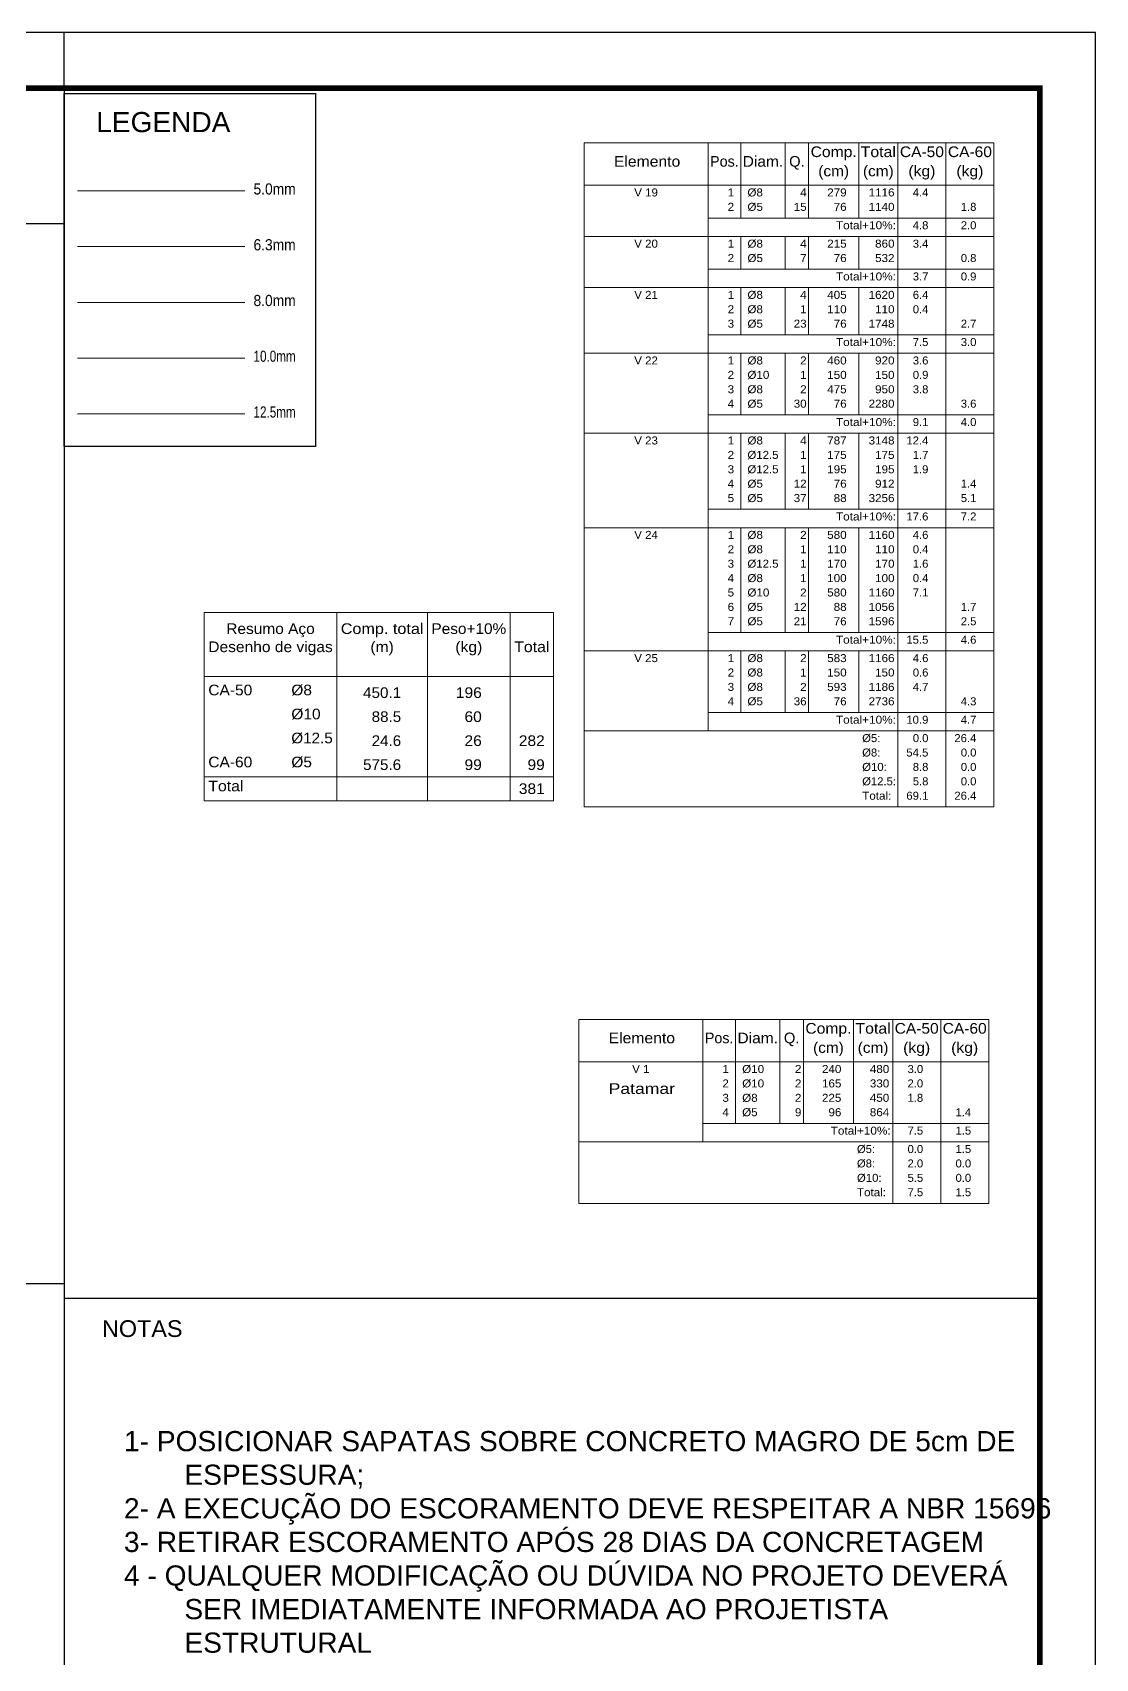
# Model space of a CAD drawing. Header units: centimetres. Extents: x 3194 to 3278, y -951 to -517.
# Drawn here: x 3259.35 to 3278.42, y -608.71 to -579.55 of the extents above; entities that cross this region are included whole.
import ezdxf
from ezdxf.enums import TextEntityAlignment as Align

# ---------------------------------------------------------------- set-up
doc = ezdxf.new("R2010")
doc.units = ezdxf.units.CM
for name, color, linetype, lineweight in [('ARM_LONGITUDINAL_Ø10', 33, 'Continuous', 9), ('ARM_LONGITUDINAL_Ø12_5', 34, 'Continuous', 9), ('ARM_LONGITUDINAL_Ø6_3', 31, 'Continuous', 9), ('ARM_LONGITUDINAL_Ø8', 32, 'Continuous', 9), ('ARM_TRANSVERSAL_Ø5', 120, 'Continuous', 9), ('TABELAS', 7, 'Continuous', 0), ('TEXTO_TABELAS', 7, 'Continuous', 0)]:
    doc.layers.add(name, color=color, linetype=linetype, lineweight=lineweight)
for name, color, linetype in [('ARQ-FOLHA', 7, 'Continuous'), ('Camada 1', 7, 'Continuous'), ('PDF_Text', 7, 'Continuous')]:
    doc.layers.add(name, color=color, linetype=linetype)
doc.styles.add('CYPETXT', font='arial.ttf', dxfattribs={"height": 0.2})
doc.styles.add('PDF Arial', font='arial.ttf')
doc.styles.add('TQS_ARIAL', font='arial.ttf')

# ---------------------------------------------------------------- blocks, each defined once
blk = doc.blocks.new('FOLHA A1')
at = {"layer": 'ARQ-FOLHA'}
for p, q in [((841, 0), (0, 0)), ((656, -10), (656, 0)), ((841, -594), (841, 0))]:
    blk.add_line(p, q, dxfattribs=at)
at = {"layer": 'ARQ-FOLHA', "const_width": 1}
blk.add_lwpolyline([(25, -10), (25, -584), (831, -584), (831, -10), (25, -10)], dxfattribs=at)

msp = doc.modelspace()

# ---------------------------------------------------------------- linework, layer by layer
for p, q in [((3259.9194, -580.55058), (3259.9194, -637.95058)), ((3196.8194, -582.97451), (3259.9194, -582.97451)), ((3259.9194, -601.99451), (3196.8194, -601.99451)), ((3259.9194, -602.25112), (3277.4194, -602.25112))]:
    msp.add_line(p, q)
msp.add_lwpolyline([(3259.9194, -580.64546), (3264.42772, -580.64546), (3264.42772, -586.97528), (3259.9194, -586.97528)], close=True)
at = {"layer": 'ARM_LONGITUDINAL_Ø10'}
msp.add_line((3260.15866, -585.38962), (3263.15866, -585.38962), dxfattribs=at)
at = {"layer": 'ARM_LONGITUDINAL_Ø12_5'}
msp.add_line((3260.15866, -586.38962), (3263.15866, -586.38962), dxfattribs=at)
at = {"layer": 'ARM_LONGITUDINAL_Ø6_3'}
msp.add_line((3260.15866, -583.38962), (3263.15866, -583.38962), dxfattribs=at)
at = {"layer": 'ARM_LONGITUDINAL_Ø8'}
msp.add_line((3260.15866, -584.38962), (3263.15866, -584.38962), dxfattribs=at)
at = {"layer": 'ARM_TRANSVERSAL_Ø5'}
msp.add_line((3260.15866, -582.38962), (3263.15866, -582.38962), dxfattribs=at)
at = {"layer": 'TABELAS'}
for p, q in [((3269.24653, -582.32539), (3269.24653, -581.529)), ((3269.24653, -581.529), (3276.59768, -581.529)), ((3271.47067, -582.32539), (3271.47067, -581.529)), ((3272.05613, -582.32539), (3272.05613, -581.529)), ((3272.85395, -582.32539), (3272.85395, -581.529)), ((3273.27438, -582.32539), (3273.27438, -581.529)), ((3274.17265, -582.32539), (3274.17265, -581.529)), ((3274.87576, -582.32539), (3274.87576, -581.529)), ((3275.73672, -582.32539), (3275.73672, -581.529)), ((3276.59768, -582.32539), (3276.59768, -581.529)), ((3269.24653, -582.28952), (3276.59768, -582.28952)), ((3269.24653, -583.172), (3269.24653, -582.32539)), ((3271.47067, -583.172), (3271.47067, -582.32539)), ((3272.05613, -582.87784), (3272.05613, -582.32539)), ((3272.85395, -582.87784), (3272.85395, -582.32539)), ((3273.27438, -582.87784), (3273.27438, -582.32539)), ((3274.17265, -582.87784), (3274.17265, -582.32539)), ((3274.87576, -583.172), (3274.87576, -582.32539)), ((3275.73672, -583.172), (3275.73672, -582.32539)), ((3276.59768, -583.172), (3276.59768, -582.32539)), ((3271.47067, -582.87784), (3276.59768, -582.87784)), ((3269.24653, -583.24374), (3269.24653, -583.172)), ((3269.24653, -583.20787), (3276.59768, -583.20787)), ((3271.47067, -583.24374), (3271.47067, -583.172)), ((3272.05613, -583.24374), (3272.05613, -583.20787)), ((3272.85395, -583.24374), (3272.85395, -583.20787)), ((3273.27438, -583.24374), (3273.27438, -583.20787)), ((3274.17265, -583.24374), (3274.17265, -583.20787)), ((3274.87576, -583.24374), (3274.87576, -583.172)), ((3275.73672, -583.24374), (3275.73672, -583.172)), ((3276.59768, -583.24374), (3276.59768, -583.172)), ((3269.24653, -584.09035), (3269.24653, -583.24374)), ((3271.47067, -584.09035), (3271.47067, -583.24374)), ((3272.05613, -583.79619), (3272.05613, -583.24374)), ((3272.85395, -583.79619), (3272.85395, -583.24374)), ((3273.27438, -583.79619), (3273.27438, -583.24374)), ((3274.17265, -583.79619), (3274.17265, -583.24374)), ((3274.87576, -584.09035), (3274.87576, -583.24374)), ((3275.73672, -584.09035), (3275.73672, -583.24374)), ((3276.59768, -584.09035), (3276.59768, -583.24374)), ((3271.47067, -583.79619), (3276.59768, -583.79619)), ((3269.24653, -584.1621), (3269.24653, -584.09035)), ((3269.24653, -584.12623), (3276.59768, -584.12623)), ((3269.24653, -585.267), (3269.24653, -584.1621)), ((3271.47067, -584.1621), (3271.47067, -584.09035)), ((3271.47067, -585.267), (3271.47067, -584.1621)), ((3272.05613, -584.1621), (3272.05613, -584.12623)), ((3272.05613, -584.97284), (3272.05613, -584.1621)), ((3272.85395, -584.1621), (3272.85395, -584.12623)), ((3272.85395, -584.97284), (3272.85395, -584.1621)), ((3273.27438, -584.1621), (3273.27438, -584.12623)), ((3273.27438, -584.97284), (3273.27438, -584.1621)), ((3274.17265, -584.1621), (3274.17265, -584.12623)), ((3274.17265, -584.97284), (3274.17265, -584.1621)), ((3274.87576, -584.1621), (3274.87576, -584.09035)), ((3274.87576, -585.267), (3274.87576, -584.1621)), ((3275.73672, -584.1621), (3275.73672, -584.09035)), ((3275.73672, -585.267), (3275.73672, -584.1621)), ((3276.59768, -584.1621), (3276.59768, -584.09035)), ((3276.59768, -585.267), (3276.59768, -584.1621)), ((3271.47067, -584.97284), (3276.59768, -584.97284)), ((3269.24653, -585.33874), (3269.24653, -585.267)), ((3269.24653, -585.30287), (3276.59768, -585.30287)), ((3269.24653, -586.70193), (3269.24653, -585.33874)), ((3271.47067, -585.33874), (3271.47067, -585.267)), ((3271.47067, -586.70193), (3271.47067, -585.33874)), ((3272.05613, -585.33874), (3272.05613, -585.30287)), ((3272.05613, -586.40777), (3272.05613, -585.33874)), ((3272.85395, -585.33874), (3272.85395, -585.30287)), ((3272.85395, -586.40777), (3272.85395, -585.33874)), ((3273.27438, -585.33874), (3273.27438, -585.30287)), ((3273.27438, -586.40777), (3273.27438, -585.33874)), ((3274.17265, -585.33874), (3274.17265, -585.30287)), ((3274.17265, -586.40777), (3274.17265, -585.33874)), ((3274.87576, -585.33874), (3274.87576, -585.267)), ((3274.87576, -586.70193), (3274.87576, -585.33874)), ((3275.73672, -585.33874), (3275.73672, -585.267)), ((3275.73672, -586.70193), (3275.73672, -585.33874)), ((3276.59768, -585.33874), (3276.59768, -585.267)), ((3276.59768, -586.70193), (3276.59768, -585.33874)), ((3271.47067, -586.40777), (3276.59768, -586.40777)), ((3269.24653, -586.77367), (3269.24653, -586.70193)), ((3271.47067, -586.77367), (3271.47067, -586.70193)), ((3274.87576, -586.77367), (3274.87576, -586.70193)), ((3275.73672, -586.77367), (3275.73672, -586.70193)), ((3276.59768, -586.77367), (3276.59768, -586.70193)), ((3269.24653, -586.7378), (3276.59768, -586.7378)), ((3269.24653, -588.39514), (3269.24653, -586.77367)), ((3271.47067, -588.39514), (3271.47067, -586.77367)), ((3272.05613, -586.77367), (3272.05613, -586.7378)), ((3272.05613, -588.10098), (3272.05613, -586.77367)), ((3272.85395, -586.77367), (3272.85395, -586.7378)), ((3272.85395, -588.10098), (3272.85395, -586.77367)), ((3273.27438, -586.77367), (3273.27438, -586.7378)), ((3273.27438, -588.10098), (3273.27438, -586.77367)), ((3274.17265, -586.77367), (3274.17265, -586.7378)), ((3274.17265, -588.10098), (3274.17265, -586.77367)), ((3274.87576, -588.39514), (3274.87576, -586.77367)), ((3275.73672, -588.39514), (3275.73672, -586.77367)), ((3276.59768, -588.39514), (3276.59768, -586.77367)), ((3271.47067, -588.10098), (3276.59768, -588.10098)), ((3269.24653, -588.46689), (3269.24653, -588.39514)), ((3269.24653, -588.43102), (3276.59768, -588.43102)), ((3271.47067, -588.46689), (3271.47067, -588.39514)), ((3272.05613, -588.46689), (3272.05613, -588.43102)), ((3272.85395, -588.46689), (3272.85395, -588.43102)), ((3273.27438, -588.46689), (3273.27438, -588.43102)), ((3274.17265, -588.46689), (3274.17265, -588.43102)), ((3274.87576, -588.46689), (3274.87576, -588.39514)), ((3275.73672, -588.46689), (3275.73672, -588.39514)), ((3276.59768, -588.46689), (3276.59768, -588.39514)), ((3269.24653, -590.60494), (3269.24653, -588.46689)), ((3271.47067, -590.60494), (3271.47067, -588.46689)), ((3272.05613, -590.31077), (3272.05613, -588.46689)), ((3272.85395, -590.31077), (3272.85395, -588.46689)), ((3273.27438, -590.31077), (3273.27438, -588.46689)), ((3274.17265, -590.31077), (3274.17265, -588.46689)), ((3274.87576, -590.60494), (3274.87576, -588.46689)), ((3275.73672, -590.60494), (3275.73672, -588.46689)), ((3276.59768, -590.60494), (3276.59768, -588.46689)), ((3264.81031, -593.32682), (3264.81031, -589.95474)), ((3266.43752, -593.32682), (3266.43752, -589.95474)), ((3267.92123, -593.32682), (3267.92123, -589.95474)), ((3271.47067, -590.31077), (3276.59768, -590.31077)), ((3269.24653, -590.67668), (3269.24653, -590.60494)), ((3269.24653, -590.64081), (3276.59768, -590.64081)), ((3269.24653, -592.03987), (3269.24653, -590.67668)), ((3271.47067, -590.67668), (3271.47067, -590.60494)), ((3271.47067, -592.03987), (3271.47067, -590.67668)), ((3272.05613, -590.67668), (3272.05613, -590.64081)), ((3272.05613, -591.7457), (3272.05613, -590.67668)), ((3272.85395, -590.67668), (3272.85395, -590.64081)), ((3272.85395, -591.7457), (3272.85395, -590.67668)), ((3273.27438, -590.67668), (3273.27438, -590.64081)), ((3273.27438, -591.7457), (3273.27438, -590.67668)), ((3274.17265, -590.67668), (3274.17265, -590.64081)), ((3274.17265, -591.7457), (3274.17265, -590.67668)), ((3274.87576, -590.67668), (3274.87576, -590.60494)), ((3274.87576, -592.03987), (3274.87576, -590.67668)), ((3275.73672, -590.67668), (3275.73672, -590.60494)), ((3275.73672, -592.03987), (3275.73672, -590.67668)), ((3276.59768, -590.67668), (3276.59768, -590.60494)), ((3276.59768, -592.03987), (3276.59768, -590.67668)), ((3262.43406, -591.10268), (3268.6961, -591.10268)), ((3271.47067, -591.7457), (3276.59768, -591.7457)), ((3269.24653, -592.11161), (3269.24653, -592.03987)), ((3269.24653, -592.07574), (3276.59768, -592.07574)), ((3269.24653, -592.3699), (3269.24653, -592.11161)), ((3271.47067, -592.07574), (3271.47067, -592.03987)), ((3274.87576, -592.11161), (3274.87576, -592.03987)), ((3274.87576, -592.3699), (3274.87576, -592.11161)), ((3275.73672, -592.11161), (3275.73672, -592.03987)), ((3275.73672, -592.3699), (3275.73672, -592.11161)), ((3276.59768, -592.11161), (3276.59768, -592.03987)), ((3276.59768, -592.3699), (3276.59768, -592.11161)), ((3269.24653, -592.62819), (3269.24653, -592.3699)), ((3274.87576, -592.62819), (3274.87576, -592.3699)), ((3275.73672, -592.62819), (3275.73672, -592.3699)), ((3276.59768, -592.62819), (3276.59768, -592.3699)), ((3269.24653, -592.88647), (3269.24653, -592.62819)), ((3274.87576, -592.88647), (3274.87576, -592.62819)), ((3275.73672, -592.88647), (3275.73672, -592.62819)), ((3276.59768, -592.88647), (3276.59768, -592.62819)), ((3269.24653, -593.14476), (3269.24653, -592.88647)), ((3274.87576, -593.14476), (3274.87576, -592.88647)), ((3275.73672, -593.14476), (3275.73672, -592.88647)), ((3276.59768, -593.14476), (3276.59768, -592.88647)), ((3269.24653, -593.43892), (3269.24653, -593.14476)), ((3274.87576, -593.43892), (3274.87576, -593.14476)), ((3275.73672, -593.43892), (3275.73672, -593.14476)), ((3276.59768, -593.43892), (3276.59768, -593.14476)), ((3269.24653, -593.43892), (3276.59768, -593.43892)), ((3269.15234, -598.04622), (3269.15234, -597.24983)), ((3269.15234, -597.24983), (3276.50349, -597.24983)), ((3271.37648, -598.04622), (3271.37648, -597.24983)), ((3271.96193, -598.04622), (3271.96193, -597.24983)), ((3272.75975, -598.04622), (3272.75975, -597.24983)), ((3273.18019, -598.04622), (3273.18019, -597.24983)), ((3274.07846, -598.04622), (3274.07846, -597.24983)), ((3274.78157, -598.04622), (3274.78157, -597.24983)), ((3275.64253, -598.04622), (3275.64253, -597.24983)), ((3276.50349, -598.04622), (3276.50349, -597.24983)), ((3269.15234, -598.01034), (3276.50349, -598.01034)), ((3269.15234, -599.4094), (3269.15234, -598.04622)), ((3271.37648, -599.4094), (3271.37648, -598.04622)), ((3271.96193, -599.11524), (3271.96193, -598.04622)), ((3272.75975, -599.11524), (3272.75975, -598.04622)), ((3273.18019, -599.11524), (3273.18019, -598.04622)), ((3274.07846, -599.11524), (3274.07846, -598.04622)), ((3274.78157, -599.4094), (3274.78157, -598.04622)), ((3275.64253, -599.4094), (3275.64253, -598.04622)), ((3276.50349, -599.4094), (3276.50349, -598.04622)), ((3271.37648, -599.11524), (3276.50349, -599.11524)), ((3269.15234, -599.48115), (3269.15234, -599.4094)), ((3269.15234, -599.44527), (3276.50349, -599.44527)), ((3269.15234, -599.73944), (3269.15234, -599.48115)), ((3271.37648, -599.44527), (3271.37648, -599.4094)), ((3274.78157, -599.48115), (3274.78157, -599.4094)), ((3274.78157, -599.73944), (3274.78157, -599.48115)), ((3275.64253, -599.48115), (3275.64253, -599.4094)), ((3275.64253, -599.73944), (3275.64253, -599.48115)), ((3276.50349, -599.48115), (3276.50349, -599.4094)), ((3276.50349, -599.73944), (3276.50349, -599.48115)), ((3269.15234, -599.99772), (3269.15234, -599.73944)), ((3274.78157, -599.99772), (3274.78157, -599.73944)), ((3275.64253, -599.99772), (3275.64253, -599.73944)), ((3276.50349, -599.99772), (3276.50349, -599.73944)), ((3269.15234, -600.25601), (3269.15234, -599.99772)), ((3274.78157, -600.25601), (3274.78157, -599.99772)), ((3275.64253, -600.25601), (3275.64253, -599.99772)), ((3276.50349, -600.25601), (3276.50349, -599.99772)), ((3269.15234, -600.55017), (3269.15234, -600.25601)), ((3274.78157, -600.55017), (3274.78157, -600.25601)), ((3275.64253, -600.55017), (3275.64253, -600.25601)), ((3276.50349, -600.55017), (3276.50349, -600.25601)), ((3269.15234, -600.55017), (3276.50349, -600.55017))]:
    msp.add_line(p, q, dxfattribs=at)
msp.add_lwpolyline([(3262.43406, -593.32682), (3268.6961, -593.32682), (3268.6961, -589.95474), (3262.43406, -589.95474), (3262.43406, -593.32682)], close=True, dxfattribs=at)
at = {"layer": 'TEXTO_TABELAS'}
msp.add_line((3262.43406, -592.89634), (3268.6961, -592.89634), dxfattribs=at)

# ---------------------------------------------------------------- block references
at = {"layer": 'ARQ-FOLHA', "xscale": 0.1, "yscale": 0.1, "zscale": 0.1}
msp.add_blockref('FOLHA A1', (3194.3194, -579.55058), dxfattribs=at)

# ---------------------------------------------------------------- texts
at = {"style": 'CYPETXT'}
for s, width, p, p2 in [('5.0mm', 0.885362, (3263.31749, -582.45616), (3264.07349, -582.45616)), ('6.3mm', 0.885362, (3263.31749, -583.45616), (3264.07349, -583.45616)), ('8.0mm', 0.885362, (3263.31749, -584.45616), (3264.07349, -584.45616)), ('10.0mm', 0.749051, (3263.31749, -585.45616), (3264.07349, -585.45616)), ('12.5mm', 0.749051, (3263.31749, -586.45616), (3264.07349, -586.45616))]:
    msp.add_text(s, height=0.2, dxfattribs=dict(at, width=width)).set_placement(p, p2, align=Align.FIT)
at = {"layer": 'Camada 1', "color": 0, "lineweight": 25, "style": 'TQS_ARIAL'}
msp.add_text('LEGENDA', height=0.360425, dxfattribs=at).set_placement((3260.4964, -581.33725))
at = {"layer": 'PDF_Text', "insert": (3260.59984, -602.9491), "char_height": 0.299999, "attachment_point": 7, "style": 'PDF Arial'}
msp.add_mtext('NOTAS', dxfattribs=at)
at = {"layer": 'PDF_Text', "insert": (3260.63188, -608.61353), "char_height": 0.36139993, "width": 16.6312613, "attachment_point": 7, "style": 'PDF Arial'}
msp.add_mtext('\\pxi-3,l4,t4;1- POSICIONAR SAPATAS SOBRE CONCRETO MAGRO DE 5cm DE ESPESSURA;\\P2- A EXECUÇÃO DO ESCORAMENTO DEVE RESPEITAR A NBR 15696\\P3- RETIRAR ESCORAMENTO APÓS 28 DIAS DA CONCRETAGEM\\P4 - QUALQUER MODIFICAÇÃO OU DÚVIDA NO PROJETO DEVERÁ SER IMEDIATAMENTE INFORMADA AO PROJETISTA ESTRUTURAL', dxfattribs=at)
at = {"layer": 'TEXTO_TABELAS', "style": 'CYPETXT'}
for s, height, width, p, p2 in [('Comp.', 0.191324, 1.04992, (3273.31025, -581.7849), (3274.13677, -581.7849)), ('Total', 0.191324, 1.062552, (3274.20852, -581.7849), (3274.83989, -581.7849)), ('CA-50', 0.191324, 1.041731, (3274.91164, -581.7849), (3275.70085, -581.7849)), ('CA-60', 0.191324, 1.041731, (3275.77259, -581.7849), (3276.56181, -581.7849)), ('Elemento', 0.191324, 1.054768, (3269.78104, -581.95709), (3270.97204, -581.95709)), ('Pos.', 0.191324, 0.96052, (3271.50655, -581.95709), (3272.02025, -581.95709)), ('Diam.', 0.191324, 1.04029, (3272.092, -581.95709), (3272.81807, -581.95709)), ('Q.', 0.191324, 0.9866, (3272.92498, -581.95709), (3273.20335, -581.95709)), ('(cm)', 0.191324, 1.031285, (3273.44801, -582.12928), (3273.99902, -582.12928)), ('(cm)', 0.191324, 1.031285, (3274.2487, -582.12928), (3274.79971, -582.12928)), ('(kg)', 0.191324, 1.053675, (3275.06374, -582.12928), (3275.54874, -582.12928)), ('(kg)', 0.191324, 1.053675, (3275.9247, -582.12928), (3276.4097, -582.12928)), ('V 19', 0.143493, 1.028253, (3270.14659, -582.49041), (3270.57061, -582.49041)), ('2', 0.14349, 1.042546, (3271.82151, -582.74869), (3271.93774, -582.74869)), ('1', 0.14349, 1.042546, (3271.82151, -582.49041), (3271.93774, -582.49041)), ('%%c8', 0.143493, 1.038327, (3272.1763, -582.49041), (3272.45396, -582.49041)), ('%%c5', 0.143493, 1.038327, (3272.1763, -582.74869), (3272.45396, -582.74869)), ('15', 0.143493, 1.042546, (3273.00605, -582.74869), (3273.23851, -582.74869)), ('4', 0.14349, 1.042546, (3273.12228, -582.49041), (3273.23851, -582.49041)), ('279', 0.143493, 1.042546, (3273.60728, -582.49041), (3273.95597, -582.49041)), ('76', 0.143493, 1.042546, (3273.72351, -582.74869), (3273.95597, -582.74869)), ('1116', 0.143493, 1.042546, (3274.34986, -582.49041), (3274.81478, -582.49041)), ('1140', 0.143493, 1.042546, (3274.34986, -582.74869), (3274.81478, -582.74869)), ('4.4', 0.143493, 1.00411, (3275.14266, -582.49041), (3275.42247, -582.49041)), ('1.8', 0.143493, 1.00411, (3276.00362, -582.74869), (3276.28343, -582.74869)), ('Total+10%:', 0.143493, 1.055486, (3273.76369, -583.07873), (3274.83989, -583.07873)), ('4.8', 0.143493, 1.00411, (3275.14266, -583.07873), (3275.42247, -583.07873)), ('2.0', 0.143493, 1.00411, (3276.00362, -583.07873), (3276.28343, -583.07873)), ('V 20', 0.143493, 1.028253, (3270.14659, -583.40876), (3270.57061, -583.40876)), ('1', 0.14349, 1.042546, (3271.82151, -583.40876), (3271.93774, -583.40876)), ('%%c8', 0.143493, 1.038327, (3272.1763, -583.40876), (3272.45396, -583.40876)), ('4', 0.14349, 1.042546, (3273.12228, -583.40876), (3273.23851, -583.40876)), ('215', 0.143493, 1.042546, (3273.60728, -583.40876), (3273.95597, -583.40876)), ('860', 0.143493, 1.042546, (3274.46609, -583.40876), (3274.81478, -583.40876)), ('3.4', 0.143493, 1.00411, (3275.14266, -583.40876), (3275.42247, -583.40876)), ('2', 0.14349, 1.042546, (3271.82151, -583.66705), (3271.93774, -583.66705)), ('%%c5', 0.143493, 1.038327, (3272.1763, -583.66705), (3272.45396, -583.66705)), ('7', 0.14349, 1.042546, (3273.12228, -583.66705), (3273.23851, -583.66705)), ('76', 0.143493, 1.042546, (3273.72351, -583.66705), (3273.95597, -583.66705)), ('532', 0.143493, 1.042546, (3274.46609, -583.66705), (3274.81478, -583.66705)), ('0.8', 0.143493, 1.00411, (3276.00362, -583.66705), (3276.28343, -583.66705)), ('Total+10%:', 0.143493, 1.055486, (3273.76369, -583.99708), (3274.83989, -583.99708)), ('3.7', 0.143493, 1.00411, (3275.14266, -583.99708), (3275.42247, -583.99708)), ('0.9', 0.143493, 1.00411, (3276.00362, -583.99708), (3276.28343, -583.99708)), ('V 21', 0.143493, 1.028253, (3270.14659, -584.32712), (3270.57061, -584.32712)), ('1', 0.14349, 1.042546, (3271.82151, -584.32712), (3271.93774, -584.32712)), ('%%c8', 0.143493, 1.038327, (3272.1763, -584.32712), (3272.45396, -584.32712)), ('4', 0.14349, 1.042546, (3273.12228, -584.32712), (3273.23851, -584.32712)), ('405', 0.143493, 1.042546, (3273.60728, -584.32712), (3273.95597, -584.32712)), ('1620', 0.143493, 1.042546, (3274.34986, -584.32712), (3274.81478, -584.32712)), ('6.4', 0.143493, 1.00411, (3275.14266, -584.32712), (3275.42247, -584.32712)), ('2', 0.14349, 1.042546, (3271.82151, -584.5854), (3271.93774, -584.5854)), ('%%c8', 0.143493, 1.038327, (3272.1763, -584.5854), (3272.45396, -584.5854)), ('1', 0.14349, 1.042546, (3273.12228, -584.5854), (3273.23851, -584.5854)), ('110', 0.143493, 1.042546, (3273.60728, -584.5854), (3273.95597, -584.5854)), ('110', 0.143493, 1.042546, (3274.46609, -584.5854), (3274.81478, -584.5854)), ('0.4', 0.143493, 1.00411, (3275.14266, -584.5854), (3275.42247, -584.5854)), ('3', 0.14349, 1.042546, (3271.82151, -584.84369), (3271.93774, -584.84369)), ('%%c5', 0.143493, 1.038327, (3272.1763, -584.84369), (3272.45396, -584.84369)), ('23', 0.143493, 1.042546, (3273.00605, -584.84369), (3273.23851, -584.84369)), ('76', 0.143493, 1.042546, (3273.72351, -584.84369), (3273.95597, -584.84369)), ('1748', 0.143493, 1.042546, (3274.34986, -584.84369), (3274.81478, -584.84369)), ('2.7', 0.143493, 1.00411, (3276.00362, -584.84369), (3276.28343, -584.84369)), ('Total+10%:', 0.143493, 1.055486, (3273.76369, -585.17373), (3274.83989, -585.17373)), ('7.5', 0.143493, 1.00411, (3275.14266, -585.17373), (3275.42247, -585.17373)), ('3.0', 0.143493, 1.00411, (3276.00362, -585.17373), (3276.28343, -585.17373)), ('V 22', 0.143493, 1.028253, (3270.14659, -585.50376), (3270.57061, -585.50376)), ('1', 0.14349, 1.042546, (3271.82151, -585.50376), (3271.93774, -585.50376)), ('%%c8', 0.143493, 1.038327, (3272.1763, -585.50376), (3272.45396, -585.50376)), ('2', 0.14349, 1.042546, (3273.12228, -585.50376), (3273.23851, -585.50376)), ('460', 0.143493, 1.042546, (3273.60728, -585.50376), (3273.95597, -585.50376)), ('920', 0.143493, 1.042546, (3274.46609, -585.50376), (3274.81478, -585.50376)), ('3.6', 0.143493, 1.00411, (3275.14266, -585.50376), (3275.42247, -585.50376)), ('2', 0.14349, 1.042546, (3271.82151, -585.76205), (3271.93774, -585.76205)), ('%%c10', 0.143493, 1.039569, (3272.1763, -585.76205), (3272.57019, -585.76205)), ('1', 0.14349, 1.042546, (3273.12228, -585.76205), (3273.23851, -585.76205)), ('150', 0.143493, 1.042546, (3273.60728, -585.76205), (3273.95597, -585.76205)), ('150', 0.143493, 1.042546, (3274.46609, -585.76205), (3274.81478, -585.76205)), ('0.9', 0.143493, 1.00411, (3275.14266, -585.76205), (3275.42247, -585.76205)), ('3', 0.14349, 1.042546, (3271.82151, -586.02033), (3271.93774, -586.02033)), ('%%c8', 0.143493, 1.038327, (3272.1763, -586.02033), (3272.45396, -586.02033)), ('2', 0.14349, 1.042546, (3273.12228, -586.02033), (3273.23851, -586.02033)), ('475', 0.143493, 1.042546, (3273.60728, -586.02033), (3273.95597, -586.02033)), ('950', 0.143493, 1.042546, (3274.46609, -586.02033), (3274.81478, -586.02033)), ('3.8', 0.143493, 1.00411, (3275.14266, -586.02033), (3275.42247, -586.02033)), ('4', 0.14349, 1.042546, (3271.82151, -586.27862), (3271.93774, -586.27862)), ('%%c5', 0.143493, 1.038327, (3272.1763, -586.27862), (3272.45396, -586.27862)), ('30', 0.143493, 1.042546, (3273.00605, -586.27862), (3273.23851, -586.27862)), ('76', 0.143493, 1.042546, (3273.72351, -586.27862), (3273.95597, -586.27862)), ('2280', 0.143493, 1.042546, (3274.34986, -586.27862), (3274.81478, -586.27862)), ('3.6', 0.143493, 1.00411, (3276.00362, -586.27862), (3276.28343, -586.27862)), ('Total+10%:', 0.143493, 1.055486, (3273.76369, -586.60866), (3274.83989, -586.60866)), ('9.1', 0.143493, 1.00411, (3275.14266, -586.60866), (3275.42247, -586.60866)), ('4.0', 0.143493, 1.00411, (3276.00362, -586.60866), (3276.28343, -586.60866)), ('V 23', 0.143493, 1.028253, (3270.14659, -586.93869), (3270.57061, -586.93869)), ('1', 0.14349, 1.042546, (3271.82151, -586.93869), (3271.93774, -586.93869)), ('%%c8', 0.143493, 1.038327, (3272.1763, -586.93869), (3272.45396, -586.93869)), ('4', 0.14349, 1.042546, (3273.12228, -586.93869), (3273.23851, -586.93869)), ('787', 0.143493, 1.042546, (3273.60728, -586.93869), (3273.95597, -586.93869)), ('3148', 0.143493, 1.042546, (3274.34986, -586.93869), (3274.81478, -586.93869)), ('12.4', 0.143493, 1.015093, (3275.02643, -586.93869), (3275.42247, -586.93869)), ('2', 0.14349, 1.042546, (3271.82151, -587.19698), (3271.93774, -587.19698)), ('%%c12.5', 0.143493, 1.020866, (3272.1763, -587.19698), (3272.73377, -587.19698)), ('1', 0.14349, 1.042546, (3273.12228, -587.19698), (3273.23851, -587.19698)), ('175', 0.143493, 1.042546, (3273.60728, -587.19698), (3273.95597, -587.19698)), ('175', 0.143493, 1.042546, (3274.46609, -587.19698), (3274.81478, -587.19698)), ('1.7', 0.143493, 1.00411, (3275.14266, -587.19698), (3275.42247, -587.19698)), ('4', 0.14349, 1.042546, (3271.82151, -587.71355), (3271.93774, -587.71355)), ('3', 0.14349, 1.042546, (3271.82151, -587.45526), (3271.93774, -587.45526)), ('%%c12.5', 0.143493, 1.020866, (3272.1763, -587.45526), (3272.73377, -587.45526)), ('%%c5', 0.143493, 1.038327, (3272.1763, -587.71355), (3272.45396, -587.71355)), ('12', 0.143493, 1.042546, (3273.00605, -587.71355), (3273.23851, -587.71355)), ('1', 0.14349, 1.042546, (3273.12228, -587.45526), (3273.23851, -587.45526)), ('195', 0.143493, 1.042546, (3273.60728, -587.45526), (3273.95597, -587.45526)), ('76', 0.143493, 1.042546, (3273.72351, -587.71355), (3273.95597, -587.71355)), ('912', 0.143493, 1.042546, (3274.46609, -587.71355), (3274.81478, -587.71355)), ('195', 0.143493, 1.042546, (3274.46609, -587.45526), (3274.81478, -587.45526)), ('1.9', 0.143493, 1.00411, (3275.14266, -587.45526), (3275.42247, -587.45526)), ('1.4', 0.143493, 1.00411, (3276.00362, -587.71355), (3276.28343, -587.71355)), ('5', 0.14349, 1.042546, (3271.82151, -587.97184), (3271.93774, -587.97184)), ('%%c5', 0.143493, 1.038327, (3272.1763, -587.97184), (3272.45396, -587.97184)), ('37', 0.143493, 1.042546, (3273.00605, -587.97184), (3273.23851, -587.97184)), ('88', 0.143493, 1.042546, (3273.72351, -587.97184), (3273.95597, -587.97184)), ('3256', 0.143493, 1.042546, (3274.34986, -587.97184), (3274.81478, -587.97184)), ('5.1', 0.143493, 1.00411, (3276.00362, -587.97184), (3276.28343, -587.97184)), ('Total+10%:', 0.143493, 1.055486, (3273.76369, -588.30187), (3274.83989, -588.30187)), ('17.6', 0.143493, 1.015093, (3275.02643, -588.30187), (3275.42247, -588.30187)), ('7.2', 0.143493, 1.00411, (3276.00362, -588.30187), (3276.28343, -588.30187)), ('V 24', 0.143493, 1.028253, (3270.14659, -588.63191), (3270.57061, -588.63191)), ('2', 0.14349, 1.042546, (3271.82151, -588.89019), (3271.93774, -588.89019)), ('1', 0.14349, 1.042546, (3271.82151, -588.63191), (3271.93774, -588.63191)), ('%%c8', 0.143493, 1.038327, (3272.1763, -588.63191), (3272.45396, -588.63191)), ('%%c8', 0.143493, 1.038327, (3272.1763, -588.89019), (3272.45396, -588.89019)), ('2', 0.14349, 1.042546, (3273.12228, -588.63191), (3273.23851, -588.63191)), ('1', 0.14349, 1.042546, (3273.12228, -588.89019), (3273.23851, -588.89019)), ('580', 0.143493, 1.042546, (3273.60728, -588.63191), (3273.95597, -588.63191)), ('110', 0.143493, 1.042546, (3273.60728, -588.89019), (3273.95597, -588.89019)), ('1160', 0.143493, 1.042546, (3274.34986, -588.63191), (3274.81478, -588.63191)), ('110', 0.143493, 1.042546, (3274.46609, -588.89019), (3274.81478, -588.89019)), ('4.6', 0.143493, 1.00411, (3275.14266, -588.63191), (3275.42247, -588.63191)), ('0.4', 0.143493, 1.00411, (3275.14266, -588.89019), (3275.42247, -588.89019)), ('3', 0.14349, 1.042546, (3271.82151, -589.14848), (3271.93774, -589.14848)), ('%%c12.5', 0.143493, 1.020866, (3272.1763, -589.14848), (3272.73377, -589.14848)), ('1', 0.14349, 1.042546, (3273.12228, -589.14848), (3273.23851, -589.14848)), ('170', 0.143493, 1.042546, (3273.60728, -589.14848), (3273.95597, -589.14848)), ('170', 0.143493, 1.042546, (3274.46609, -589.14848), (3274.81478, -589.14848)), ('1.6', 0.143493, 1.00411, (3275.14266, -589.14848), (3275.42247, -589.14848)), ('4', 0.14349, 1.042546, (3271.82151, -589.40677), (3271.93774, -589.40677)), ('%%c8', 0.143493, 1.038327, (3272.1763, -589.40677), (3272.45396, -589.40677)), ('1', 0.14349, 1.042546, (3273.12228, -589.40677), (3273.23851, -589.40677)), ('100', 0.143493, 1.042546, (3273.60728, -589.40677), (3273.95597, -589.40677)), ('100', 0.143493, 1.042546, (3274.46609, -589.40677), (3274.81478, -589.40677)), ('0.4', 0.143493, 1.00411, (3275.14266, -589.40677), (3275.42247, -589.40677)), ('5', 0.14349, 1.042546, (3271.82151, -589.66506), (3271.93774, -589.66506)), ('%%c10', 0.143493, 1.039569, (3272.1763, -589.66506), (3272.57019, -589.66506)), ('2', 0.14349, 1.042546, (3273.12228, -589.66506), (3273.23851, -589.66506)), ('580', 0.143493, 1.042546, (3273.60728, -589.66506), (3273.95597, -589.66506)), ('1160', 0.143493, 1.042546, (3274.34986, -589.66506), (3274.81478, -589.66506)), ('7.1', 0.143493, 1.00411, (3275.14266, -589.66506), (3275.42247, -589.66506)), ('6', 0.14349, 1.042546, (3271.82151, -589.92334), (3271.93774, -589.92334)), ('%%c5', 0.143493, 1.038327, (3272.1763, -589.92334), (3272.45396, -589.92334)), ('12', 0.143493, 1.042546, (3273.00605, -589.92334), (3273.23851, -589.92334)), ('88', 0.143493, 1.042546, (3273.72351, -589.92334), (3273.95597, -589.92334)), ('1056', 0.143493, 1.042546, (3274.34986, -589.92334), (3274.81478, -589.92334)), ('1.7', 0.143493, 1.00411, (3276.00362, -589.92334), (3276.28343, -589.92334)), ('Resumo Aço', 0.191324, 1.037229, (3262.82867, -590.33738), (3264.4157, -590.33738)), ('Comp. total', 0.191324, 1.085641, (3264.88205, -590.33738), (3266.36577, -590.33738)), ('Peso+10%', 0.191324, 1.030747, (3266.50926, -590.33738), (3267.84949, -590.33738)), ('7', 0.14349, 1.042546, (3271.82151, -590.18163), (3271.93774, -590.18163)), ('%%c5', 0.143493, 1.038327, (3272.1763, -590.18163), (3272.45396, -590.18163)), ('21', 0.143493, 1.042546, (3273.00605, -590.18163), (3273.23851, -590.18163)), ('76', 0.143493, 1.042546, (3273.72351, -590.18163), (3273.95597, -590.18163)), ('1596', 0.143493, 1.042546, (3274.34986, -590.18163), (3274.81478, -590.18163)), ('2.5', 0.143493, 1.00411, (3276.00362, -590.18163), (3276.28343, -590.18163)), ('Desenho de vigas', 0.191324, 1.043502, (3262.50581, -590.66263), (3264.73856, -590.66263)), ('(m)', 0.191324, 1.045779, (3265.41441, -590.66263), (3265.83341, -590.66263)), ('(kg)', 0.191324, 1.053675, (3266.93687, -590.66263), (3267.42188, -590.66263)), ('Total', 0.191324, 1.062552, (3267.99298, -590.66263), (3268.62435, -590.66263)), ('Total+10%:', 0.143493, 1.055486, (3273.76369, -590.51166), (3274.83989, -590.51166)), ('15.5', 0.143493, 1.015093, (3275.02643, -590.51166), (3275.42247, -590.51166)), ('4.6', 0.143493, 1.00411, (3276.00362, -590.51166), (3276.28343, -590.51166)), ('V 25', 0.143493, 1.028253, (3270.14659, -590.8417), (3270.57061, -590.8417)), ('1', 0.14349, 1.042546, (3271.82151, -590.8417), (3271.93774, -590.8417)), ('%%c8', 0.143493, 1.038327, (3272.1763, -590.8417), (3272.45396, -590.8417)), ('2', 0.14349, 1.042546, (3273.12228, -590.8417), (3273.23851, -590.8417)), ('583', 0.143493, 1.042546, (3273.60728, -590.8417), (3273.95597, -590.8417)), ('1166', 0.143493, 1.042546, (3274.34986, -590.8417), (3274.81478, -590.8417)), ('4.6', 0.143493, 1.00411, (3275.14266, -590.8417), (3275.42247, -590.8417)), ('2', 0.14349, 1.042546, (3271.82151, -591.09999), (3271.93774, -591.09999)), ('%%c8', 0.143493, 1.038327, (3272.1763, -591.09999), (3272.45396, -591.09999)), ('1', 0.14349, 1.042546, (3273.12228, -591.09999), (3273.23851, -591.09999)), ('150', 0.143493, 1.042546, (3273.60728, -591.09999), (3273.95597, -591.09999)), ('150', 0.143493, 1.042546, (3274.46609, -591.09999), (3274.81478, -591.09999)), ('0.6', 0.143493, 1.00411, (3275.14266, -591.09999), (3275.42247, -591.09999)), ('CA-50', 0.191324, 1.041731, (3262.50581, -591.4375), (3263.29502, -591.4375)), ('%%c8', 0.191324, 1.038327, (3263.99527, -591.4375), (3264.36548, -591.4375)), ('450.1', 0.191324, 1.021194, (3265.2824, -591.48533), (3265.96543, -591.48533)), ('196', 0.191324, 1.042546, (3266.94692, -591.48533), (3267.41183, -591.48533)), ('3', 0.14349, 1.042546, (3271.82151, -591.35827), (3271.93774, -591.35827)), ('%%c8', 0.143493, 1.038327, (3272.1763, -591.35827), (3272.45396, -591.35827)), ('2', 0.14349, 1.042546, (3273.12228, -591.35827), (3273.23851, -591.35827)), ('593', 0.143493, 1.042546, (3273.60728, -591.35827), (3273.95597, -591.35827)), ('1186', 0.143493, 1.042546, (3274.34986, -591.35827), (3274.81478, -591.35827)), ('4.7', 0.143493, 1.00411, (3275.14266, -591.35827), (3275.42247, -591.35827)), ('4', 0.14349, 1.042546, (3271.82151, -591.61656), (3271.93774, -591.61656)), ('%%c5', 0.143493, 1.038327, (3272.1763, -591.61656), (3272.45396, -591.61656)), ('36', 0.143493, 1.042546, (3273.00605, -591.61656), (3273.23851, -591.61656)), ('76', 0.143493, 1.042546, (3273.72351, -591.61656), (3273.95597, -591.61656)), ('2736', 0.143493, 1.042546, (3274.34986, -591.61656), (3274.81478, -591.61656)), ('4.3', 0.143493, 1.00411, (3276.00362, -591.61656), (3276.28343, -591.61656)), ('%%c10', 0.191324, 1.039569, (3263.99527, -591.86798), (3264.52045, -591.86798)), ('88.5', 0.191324, 1.015093, (3265.43737, -591.91581), (3265.96543, -591.91581)), ('60', 0.191324, 1.042546, (3267.10189, -591.91581), (3267.41183, -591.91581)), ('Total+10%:', 0.143493, 1.055486, (3273.76369, -591.94659), (3274.83989, -591.94659)), ('10.9', 0.143493, 1.015093, (3275.02643, -591.94659), (3275.42247, -591.94659)), ('4.7', 0.143493, 1.00411, (3276.00362, -591.94659), (3276.28343, -591.94659)), ('%%c12.5', 0.191324, 1.020866, (3263.99527, -592.29845), (3264.73856, -592.29845)), ('24.6', 0.191324, 1.015093, (3265.43737, -592.34629), (3265.96543, -592.34629)), ('26', 0.191324, 1.042546, (3267.10189, -592.34629), (3267.41183, -592.34629)), ('282', 0.191324, 1.042546, (3268.07621, -592.34629), (3268.54112, -592.34629)), ('%%c5:', 0.143493, 1.005904, (3274.23507, -592.27663), (3274.56008, -592.27663)), ('0.0', 0.143493, 1.00411, (3275.14266, -592.27663), (3275.42247, -592.27663)), ('26.4', 0.143493, 1.015093, (3275.88739, -592.27663), (3276.28343, -592.27663)), ('CA-60', 0.191324, 1.041731, (3262.50581, -592.72893), (3263.29502, -592.72893)), ('%%c5', 0.191324, 1.038327, (3263.99527, -592.72893), (3264.36548, -592.72893)), ('%%c8:', 0.143493, 1.005904, (3274.23507, -592.53492), (3274.56008, -592.53492)), ('54.5', 0.143493, 1.015093, (3275.02643, -592.53492), (3275.42247, -592.53492)), ('0.0', 0.143493, 1.00411, (3276.00362, -592.53492), (3276.28343, -592.53492)), ('575.6', 0.191324, 1.021194, (3265.2824, -592.77676), (3265.96543, -592.77676)), ('99', 0.191324, 1.042546, (3267.10189, -592.77676), (3267.41183, -592.77676)), ('99', 0.191324, 1.042546, (3268.23118, -592.77676), (3268.54112, -592.77676)), ('%%c10:', 0.143493, 1.015304, (3274.23507, -592.7932), (3274.67631, -592.7932)), ('8.8', 0.143493, 1.00411, (3275.14266, -592.7932), (3275.42247, -592.7932)), ('0.0', 0.143493, 1.00411, (3276.00362, -592.7932), (3276.28343, -592.7932)), ('Total', 0.191324, 1.062552, (3262.50581, -593.15941), (3263.13718, -593.15941)), ('381', 0.191324, 1.042546, (3268.07621, -593.20724), (3268.54112, -593.20724)), ('%%c12.5:', 0.143493, 1.005073, (3274.23507, -593.05149), (3274.83989, -593.05149)), ('5.8', 0.143493, 1.00411, (3275.14266, -593.05149), (3275.42247, -593.05149)), ('0.0', 0.143493, 1.00411, (3276.00362, -593.05149), (3276.28343, -593.05149)), ('Total:', 0.143493, 1.038965, (3274.23507, -593.30978), (3274.75595, -593.30978)), ('69.1', 0.143493, 1.015093, (3275.02643, -593.30978), (3275.42247, -593.30978)), ('26.4', 0.143493, 1.015093, (3275.88739, -593.30978), (3276.28343, -593.30978)), ('Elemento', 0.191324, 1.054768, (3269.68685, -597.67792), (3270.87784, -597.67792)), ('Pos.', 0.191324, 0.96052, (3271.41236, -597.67792), (3271.92606, -597.67792)), ('Diam.', 0.191324, 1.04029, (3271.99781, -597.67792), (3272.72388, -597.67792)), ('Q.', 0.191324, 0.9866, (3272.83078, -597.67792), (3273.10916, -597.67792)), ('Comp.', 0.191324, 1.04992, (3273.21606, -597.50573), (3274.04258, -597.50573)), ('Total', 0.191324, 1.062552, (3274.11433, -597.50573), (3274.7457, -597.50573)), ('CA-50', 0.191324, 1.041731, (3274.81744, -597.50573), (3275.60666, -597.50573)), ('CA-60', 0.191324, 1.041731, (3275.6784, -597.50573), (3276.46761, -597.50573)), ('(cm)', 0.191324, 1.031285, (3273.35382, -597.85011), (3273.90483, -597.85011)), ('(cm)', 0.191324, 1.031285, (3274.15451, -597.85011), (3274.70552, -597.85011)), ('(kg)', 0.191324, 1.053675, (3274.96955, -597.85011), (3275.45455, -597.85011)), ('(kg)', 0.191324, 1.053675, (3275.8305, -597.85011), (3276.31551, -597.85011)), ('V 1', 0.143493, 1.022957, (3270.11052, -598.21123), (3270.41831, -598.21123)), ('1', 0.14349, 1.042546, (3271.72732, -598.21123), (3271.84355, -598.21123)), ('%%c10', 0.143493, 1.039569, (3272.08211, -598.21123), (3272.476, -598.21123)), ('2', 0.14349, 1.042546, (3273.02809, -598.21123), (3273.14432, -598.21123)), ('240', 0.143493, 1.042546, (3273.51309, -598.21123), (3273.86178, -598.21123)), ('480', 0.143493, 1.042546, (3274.3719, -598.21123), (3274.72059, -598.21123)), ('3.0', 0.143493, 1.00411, (3275.04847, -598.21123), (3275.32828, -598.21123)), ('2', 0.14349, 1.042546, (3271.72732, -598.46952), (3271.84355, -598.46952)), ('%%c10', 0.143493, 1.039569, (3272.08211, -598.46952), (3272.476, -598.46952)), ('2', 0.14349, 1.042546, (3273.02809, -598.46952), (3273.14432, -598.46952)), ('165', 0.143493, 1.042546, (3273.51309, -598.46952), (3273.86178, -598.46952)), ('330', 0.143493, 1.042546, (3274.3719, -598.46952), (3274.72059, -598.46952)), ('2.0', 0.143493, 1.00411, (3275.04847, -598.46952), (3275.32828, -598.46952)), ('Patamar', 0.191324, 1.1748, (3269.68685, -598.58586), (3270.87784, -598.58586)), ('3', 0.14349, 1.042546, (3271.72732, -598.72781), (3271.84355, -598.72781)), ('%%c8', 0.143493, 1.038327, (3272.08211, -598.72781), (3272.35977, -598.72781)), ('2', 0.14349, 1.042546, (3273.02809, -598.72781), (3273.14432, -598.72781)), ('225', 0.143493, 1.042546, (3273.51309, -598.72781), (3273.86178, -598.72781)), ('450', 0.143493, 1.042546, (3274.3719, -598.72781), (3274.72059, -598.72781)), ('1.8', 0.143493, 1.00411, (3275.04847, -598.72781), (3275.32828, -598.72781)), ('4', 0.14349, 1.042546, (3271.72732, -598.9861), (3271.84355, -598.9861)), ('%%c5', 0.143493, 1.038327, (3272.08211, -598.9861), (3272.35977, -598.9861)), ('9', 0.14349, 1.042546, (3273.02809, -598.9861), (3273.14432, -598.9861)), ('96', 0.143493, 1.042546, (3273.62932, -598.9861), (3273.86178, -598.9861)), ('864', 0.143493, 1.042546, (3274.3719, -598.9861), (3274.72059, -598.9861)), ('1.4', 0.143493, 1.00411, (3275.90943, -598.9861), (3276.18924, -598.9861)), ('Total+10%:', 0.143493, 1.055486, (3273.6695, -599.31613), (3274.7457, -599.31613)), ('7.5', 0.143493, 1.00411, (3275.04847, -599.31613), (3275.32828, -599.31613)), ('1.5', 0.143493, 1.00411, (3275.90943, -599.31613), (3276.18924, -599.31613)), ('%%c5:', 0.143493, 1.005904, (3274.14088, -599.64616), (3274.46589, -599.64616)), ('0.0', 0.143493, 1.00411, (3275.04847, -599.64616), (3275.32828, -599.64616)), ('1.5', 0.143493, 1.00411, (3275.90943, -599.64616), (3276.18924, -599.64616)), ('%%c8:', 0.143493, 1.005904, (3274.14088, -599.90445), (3274.46589, -599.90445)), ('2.0', 0.143493, 1.00411, (3275.04847, -599.90445), (3275.32828, -599.90445)), ('0.0', 0.143493, 1.00411, (3275.90943, -599.90445), (3276.18924, -599.90445)), ('%%c10:', 0.143493, 1.015304, (3274.14088, -600.16274), (3274.58212, -600.16274)), ('5.5', 0.143493, 1.00411, (3275.04847, -600.16274), (3275.32828, -600.16274)), ('0.0', 0.143493, 1.00411, (3275.90943, -600.16274), (3276.18924, -600.16274)), ('Total:', 0.143493, 1.038965, (3274.14088, -600.42103), (3274.66175, -600.42103)), ('7.5', 0.143493, 1.00411, (3275.04847, -600.42103), (3275.32828, -600.42103)), ('1.5', 0.143493, 1.00411, (3275.90943, -600.42103), (3276.18924, -600.42103))]:
    msp.add_text(s, height=height, dxfattribs=dict(at, width=width)).set_placement(p, p2, align=Align.FIT)

doc.saveas('drawing.dxf')
